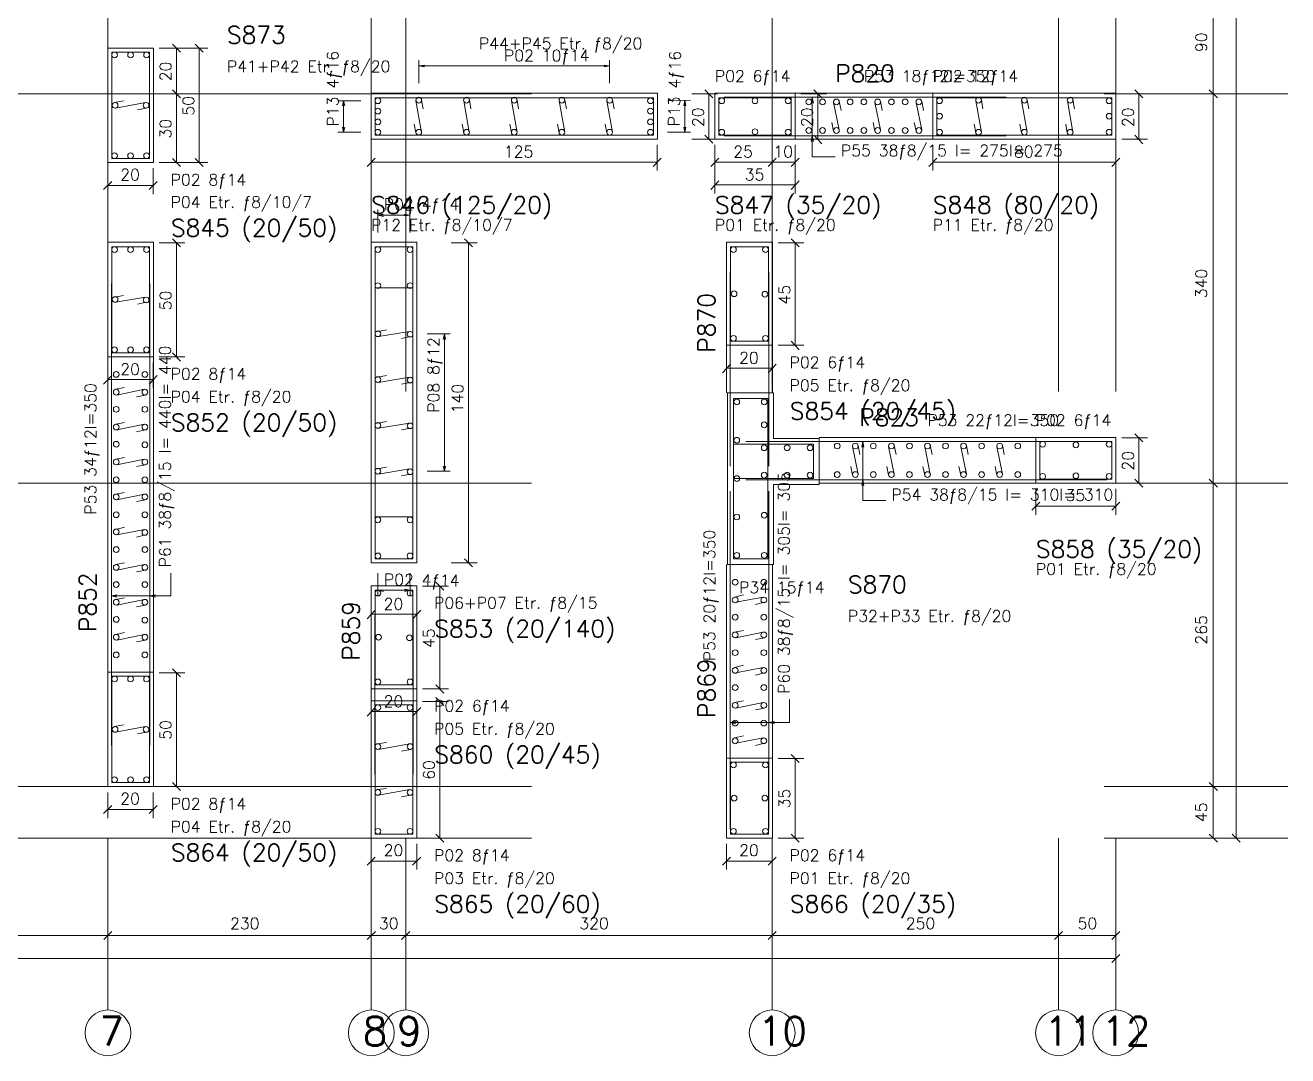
# Model space of a CAD drawing. Header units: inches. Extents: x -0.73 to 0.27, y 1.31 to 2.52.
# Drawn here: x -0.4335 to -0.213, y 2.0413 to 2.2213 of the extents above; entities that cross this region are included whole.
import ezdxf

# ---------------------------------------------------------------- set-up
doc = ezdxf.new("R2010")
doc.units = ezdxf.units.IN
doc.header["$MEASUREMENT"] = 0
doc.linetypes.add('CENTER', pattern=[0.0065, 0.002, -0.001, 0.0005, -0.001, 0.002])
for name, color, linetype, lineweight in [('DONATI', 84, 'Continuous', 0), ('OLCU', 1, 'Continuous', 0), ('PENC2', 1, 'Continuous', 0), ('PENC3', 5, 'Continuous', 0), ('PENC4', 84, 'Continuous', 0), ('PEND2', 1, 'CENTER', 0)]:
    doc.layers.add(name, color=color, linetype=linetype, lineweight=lineweight)
doc.styles.add('RomanSTA', font='RomanSTA')

msp = doc.modelspace()

# ---------------------------------------------------------------- linework, layer by layer
at = {"layer": 'DONATI', "linetype": 'Continuous'}
for p, q in [((-0.41841, 2.21661), (-0.41841, 2.19801)), ((-0.41841, 2.21661), (-0.41182, 2.21661)), ((-0.41182, 2.21661), (-0.41182, 2.19801)), ((-0.37241, 2.20861), (-0.37241, 2.20211)), ((-0.37241, 2.20861), (-0.32382, 2.20861)), ((-0.32382, 2.20861), (-0.32382, 2.20211)), ((-0.31237, 2.20861), (-0.31237, 2.20211)), ((-0.31237, 2.20861), (-0.29978, 2.20861)), ((-0.31147, 2.20871), (-0.26223, 2.20871)), ((-0.29978, 2.20861), (-0.29978, 2.20211)), ((-0.27433, 2.20861), (-0.27433, 2.20211)), ((-0.27433, 2.20861), (-0.24374, 2.20861)), ((-0.24374, 2.20861), (-0.24374, 2.20211)), ((-0.37241, 2.20211), (-0.32382, 2.20211)), ((-0.31237, 2.20211), (-0.29978, 2.20211)), ((-0.31147, 2.20201), (-0.26223, 2.20201)), ((-0.27433, 2.20211), (-0.24374, 2.20211)), ((-0.41841, 2.19801), (-0.41182, 2.19801)), ((-0.41841, 2.18261), (-0.41841, 2.16411)), ((-0.41841, 2.18261), (-0.41182, 2.18261)), ((-0.41182, 2.18261), (-0.41182, 2.16411)), ((-0.37241, 2.18261), (-0.37241, 2.12811)), ((-0.37241, 2.18261), (-0.36582, 2.18261)), ((-0.36582, 2.18261), (-0.36582, 2.12811)), ((-0.31033, 2.18261), (-0.31033, 2.16611)), ((-0.31033, 2.18261), (-0.30374, 2.18261)), ((-0.30374, 2.18261), (-0.30374, 2.16611)), ((-0.41847, 2.17621), (-0.41847, 2.09551)), ((-0.41175, 2.17621), (-0.41175, 2.09551)), ((-0.31039, 2.17821), (-0.31039, 2.14431)), ((-0.30367, 2.17821), (-0.30367, 2.14431)), ((-0.37247, 2.17541), (-0.36575, 2.17541)), ((-0.31033, 2.16611), (-0.30374, 2.16611)), ((-0.41841, 2.16411), (-0.41182, 2.16411)), ((-0.30385, 2.15611), (-0.30985, 2.15611)), ((-0.30985, 2.15611), (-0.30985, 2.12811)), ((-0.30385, 2.12811), (-0.30385, 2.15611)), ((-0.29585, 2.14811), (-0.30985, 2.14811)), ((-0.30765, 2.14861), (-0.24463, 2.14861)), ((-0.29585, 2.14211), (-0.29585, 2.14811)), ((-0.25633, 2.14861), (-0.25633, 2.14201)), ((-0.25633, 2.14861), (-0.24374, 2.14861)), ((-0.24374, 2.14861), (-0.24374, 2.14201)), ((-0.30985, 2.14211), (-0.29585, 2.14211)), ((-0.30765, 2.14191), (-0.24463, 2.14191)), ((-0.25633, 2.14201), (-0.24374, 2.14201)), ((-0.31039, 2.13991), (-0.31039, 2.08091)), ((-0.30367, 2.13991), (-0.30367, 2.08091)), ((-0.37247, 2.13541), (-0.36575, 2.13541)), ((-0.37241, 2.12811), (-0.36582, 2.12811)), ((-0.30985, 2.12811), (-0.30385, 2.12811)), ((-0.37241, 2.12261), (-0.37241, 2.10611)), ((-0.37241, 2.12261), (-0.36582, 2.12261)), ((-0.36582, 2.12261), (-0.36582, 2.10611)), ((-0.37247, 2.11821), (-0.37247, 2.09051)), ((-0.36575, 2.11821), (-0.36575, 2.09051)), ((-0.41841, 2.10761), (-0.41841, 2.08901)), ((-0.41841, 2.10761), (-0.41182, 2.10761)), ((-0.41182, 2.10761), (-0.41182, 2.08901)), ((-0.37241, 2.10611), (-0.36582, 2.10611)), ((-0.37241, 2.10261), (-0.37241, 2.08001)), ((-0.37241, 2.10261), (-0.36582, 2.10261)), ((-0.36582, 2.10261), (-0.36582, 2.08001)), ((-0.31033, 2.09261), (-0.31033, 2.08001)), ((-0.31033, 2.09261), (-0.30374, 2.09261)), ((-0.30374, 2.09261), (-0.30374, 2.08001)), ((-0.41841, 2.08901), (-0.41182, 2.08901)), ((-0.37241, 2.08001), (-0.36582, 2.08001)), ((-0.31033, 2.08001), (-0.30374, 2.08001))]:
    msp.add_line(p, q, dxfattribs=at)
at = {"layer": 'DONATI'}
for centre in [(-0.41791, 2.21611), (-0.41511, 2.21611), (-0.41232, 2.21611), (-0.41781, 2.20731), (-0.41241, 2.20731), (-0.37191, 2.20811), (-0.36478, 2.20821), (-0.35645, 2.20821), (-0.34811, 2.20821), (-0.33978, 2.20821), (-0.33145, 2.20821), (-0.32432, 2.20811), (-0.31187, 2.20811), (-0.30607, 2.20811), (-0.30028, 2.20811), (-0.29667, 2.20791), (-0.29426, 2.20791), (-0.29186, 2.20791), (-0.28946, 2.20791), (-0.28705, 2.20791), (-0.28465, 2.20791), (-0.28224, 2.20791), (-0.27984, 2.20791), (-0.27744, 2.20791), (-0.27383, 2.20811), (-0.26703, 2.20821), (-0.25903, 2.20821), (-0.25103, 2.20821), (-0.24424, 2.20811), (-0.37191, 2.20631), (-0.37191, 2.20441), (-0.32432, 2.20631), (-0.32432, 2.20441), (-0.27383, 2.20541), (-0.24424, 2.20541), (-0.37191, 2.20261), (-0.36478, 2.20261), (-0.35645, 2.20261), (-0.34811, 2.20261), (-0.33978, 2.20261), (-0.33145, 2.20261), (-0.32432, 2.20261), (-0.31187, 2.20261), (-0.30607, 2.20271), (-0.30028, 2.20261), (-0.29667, 2.20291), (-0.29427, 2.20291), (-0.29186, 2.20291), (-0.28946, 2.20291), (-0.28705, 2.20291), (-0.28465, 2.20291), (-0.28225, 2.20291), (-0.27984, 2.20291), (-0.27744, 2.20291), (-0.27383, 2.20261), (-0.26703, 2.20261), (-0.25903, 2.20261), (-0.25103, 2.20261), (-0.24424, 2.20261), (-0.41791, 2.19851), (-0.41511, 2.19851), (-0.41232, 2.19851), (-0.41791, 2.18211), (-0.41511, 2.18211), (-0.41232, 2.18211), (-0.37191, 2.18211), (-0.36632, 2.18211), (-0.30983, 2.18211), (-0.30424, 2.18211), (-0.37191, 2.17581), (-0.36631, 2.17581), (-0.41781, 2.17341), (-0.30973, 2.17441), (-0.30433, 2.17431), (-0.41241, 2.17331), (-0.37191, 2.16741), (-0.36631, 2.16731), (-0.41791, 2.16461), (-0.41511, 2.16461), (-0.41232, 2.16461), (-0.30983, 2.16661), (-0.30424, 2.16661), (-0.41761, 2.16031), (-0.41261, 2.16031), (-0.37191, 2.15941), (-0.36631, 2.15931), (-0.41761, 2.15721), (-0.41261, 2.15721), (-0.41761, 2.15421), (-0.41261, 2.15421), (-0.30925, 2.15551), (-0.30445, 2.15551), (-0.37191, 2.15141), (-0.36631, 2.15131), (-0.30445, 2.15151), (-0.41761, 2.15111), (-0.41261, 2.15111), (-0.41761, 2.14811), (-0.41261, 2.14801), (-0.30925, 2.14881), (-0.30445, 2.14751), (-0.30045, 2.14751), (-0.29645, 2.14751), (-0.2917, 2.14781), (-0.28855, 2.14781), (-0.2854, 2.14781), (-0.28225, 2.14781), (-0.27909, 2.14781), (-0.27594, 2.14781), (-0.27279, 2.14781), (-0.26964, 2.14781), (-0.26649, 2.14781), (-0.26334, 2.14781), (-0.26018, 2.14781), (-0.25583, 2.14811), (-0.25003, 2.14801), (-0.24424, 2.14811), (-0.41761, 2.14501), (-0.41261, 2.14501), (-0.37191, 2.14341), (-0.36631, 2.14331), (-0.30445, 2.14271), (-0.30045, 2.14271), (-0.29645, 2.14271), (-0.2917, 2.14281), (-0.28855, 2.14281), (-0.2854, 2.14281), (-0.28225, 2.14281), (-0.2791, 2.14281), (-0.27594, 2.14281), (-0.27279, 2.14281), (-0.26964, 2.14281), (-0.26649, 2.14281), (-0.26334, 2.14281), (-0.26019, 2.14281), (-0.25583, 2.14251), (-0.25003, 2.14261), (-0.24424, 2.14251), (-0.41761, 2.14191), (-0.41261, 2.14191), (-0.30925, 2.14211), (-0.41761, 2.13891), (-0.41261, 2.13891), (-0.41761, 2.13581), (-0.41261, 2.13581), (-0.37192, 2.13491), (-0.36632, 2.13491), (-0.30925, 2.13541), (-0.30445, 2.13571), (-0.41761, 2.13281), (-0.41261, 2.13271), (-0.41761, 2.12971), (-0.41261, 2.12971), (-0.37191, 2.12861), (-0.36632, 2.12861), (-0.30925, 2.12871), (-0.30445, 2.12871), (-0.41761, 2.12661), (-0.41261, 2.12661), (-0.41761, 2.12361), (-0.41261, 2.12361), (-0.30953, 2.12401), (-0.30453, 2.12401), (-0.41761, 2.12051), (-0.41261, 2.12051), (-0.37191, 2.12211), (-0.36632, 2.12211), (-0.30953, 2.12091), (-0.30453, 2.12091), (-0.41761, 2.11751), (-0.41261, 2.11741), (-0.30953, 2.11791), (-0.30453, 2.11791), (-0.41761, 2.11441), (-0.41261, 2.11441), (-0.37181, 2.11441), (-0.36641, 2.11431), (-0.30953, 2.11481), (-0.30453, 2.11481), (-0.30953, 2.11171), (-0.30453, 2.11171), (-0.41761, 2.11131), (-0.41261, 2.11131), (-0.30953, 2.10861), (-0.30453, 2.10861), (-0.41791, 2.10711), (-0.41511, 2.10711), (-0.41232, 2.10711), (-0.37191, 2.10661), (-0.36632, 2.10661), (-0.30953, 2.10561), (-0.30453, 2.10561), (-0.37191, 2.10211), (-0.36632, 2.10211), (-0.30953, 2.10251), (-0.30453, 2.10251), (-0.30953, 2.09941), (-0.30453, 2.09941), (-0.41781, 2.09831), (-0.41241, 2.09831), (-0.30953, 2.09631), (-0.30453, 2.09631), (-0.37191, 2.09531), (-0.36631, 2.09531), (-0.30983, 2.09211), (-0.30424, 2.09211), (-0.41791, 2.08951), (-0.41511, 2.08951), (-0.41232, 2.08951), (-0.37191, 2.08731), (-0.36631, 2.08731), (-0.30973, 2.08631), (-0.30433, 2.08631), (-0.37191, 2.08051), (-0.36632, 2.08051), (-0.30983, 2.08051), (-0.30424, 2.08051)]:
    msp.add_circle(centre, 0.0005, dxfattribs=at)
at = {"layer": 'OLCU', "linetype": 'Continuous'}
for p, q in [((-0.22203, 2.45731), (-0.22203, 2.07931)), ((-0.22603, 2.22731), (-0.22603, 2.20931)), ((-0.40641, 2.21661), (-0.40782, 2.21801)), ((-0.40241, 2.21661), (-0.40382, 2.21801)), ((-0.40561, 2.21731), (-0.41011, 2.21731)), ((-0.40711, 2.20931), (-0.40711, 2.21731)), ((-0.40161, 2.21731), (-0.40611, 2.21731)), ((-0.40311, 2.19731), (-0.40311, 2.21731)), ((-0.36478, 2.21121), (-0.36478, 2.21521)), ((-0.36478, 2.21421), (-0.3638, 2.21431)), ((-0.36478, 2.21421), (-0.33145, 2.21421)), ((-0.36478, 2.21421), (-0.3638, 2.21401)), ((-0.33145, 2.21421), (-0.33243, 2.21431)), ((-0.33145, 2.21421), (-0.33243, 2.21401)), ((-0.33145, 2.21121), (-0.33145, 2.21521)), ((-0.40561, 2.20931), (-0.41011, 2.20931)), ((-0.40641, 2.20861), (-0.40782, 2.21001)), ((-0.40711, 2.19731), (-0.40711, 2.20931)), ((-0.31261, 2.20931), (-0.31711, 2.20931)), ((-0.31341, 2.20861), (-0.31482, 2.21001)), ((-0.31411, 2.20141), (-0.31411, 2.20931)), ((-0.29357, 2.20931), (-0.29807, 2.20931)), ((-0.29437, 2.20861), (-0.29578, 2.21001)), ((-0.29507, 2.20141), (-0.29507, 2.20931)), ((-0.23753, 2.20931), (-0.24203, 2.20931)), ((-0.23833, 2.20861), (-0.23974, 2.21001)), ((-0.23903, 2.20141), (-0.23903, 2.20931)), ((-0.22453, 2.20931), (-0.22903, 2.20931)), ((-0.22533, 2.20861), (-0.22674, 2.21001)), ((-0.22603, 2.20931), (-0.22603, 2.14131)), ((-0.37491, 2.20811), (-0.37891, 2.20811)), ((-0.37791, 2.20811), (-0.37811, 2.20721)), ((-0.37791, 2.20261), (-0.37791, 2.20811)), ((-0.37791, 2.20811), (-0.37772, 2.20721)), ((-0.32132, 2.20811), (-0.31732, 2.20821)), ((-0.31832, 2.20821), (-0.31851, 2.20721)), ((-0.31832, 2.20821), (-0.31832, 2.20261)), ((-0.31832, 2.20821), (-0.31812, 2.20721)), ((-0.29606, 2.20871), (-0.29626, 2.20771)), ((-0.29606, 2.20871), (-0.29587, 2.20771)), ((-0.37491, 2.20261), (-0.37891, 2.20261)), ((-0.37791, 2.20261), (-0.3781, 2.20351)), ((-0.37791, 2.20261), (-0.37771, 2.20351)), ((-0.32132, 2.20261), (-0.31732, 2.20261)), ((-0.31832, 2.20261), (-0.31851, 2.20351)), ((-0.31832, 2.20261), (-0.31812, 2.20351)), ((-0.37311, 2.19591), (-0.37311, 2.20041)), ((-0.32315, 2.19591), (-0.32315, 2.20041)), ((-0.31261, 2.20141), (-0.31711, 2.20141)), ((-0.31341, 2.20071), (-0.31482, 2.20211)), ((-0.31307, 2.19591), (-0.31307, 2.20041)), ((-0.30307, 2.19591), (-0.30307, 2.20041)), ((-0.29907, 2.19591), (-0.29907, 2.20041)), ((-0.29357, 2.20141), (-0.29807, 2.20141)), ((-0.29606, 2.20201), (-0.29625, 2.20101)), ((-0.29606, 2.20201), (-0.29586, 2.20101)), ((-0.29437, 2.20061), (-0.29578, 2.20211)), ((-0.27503, 2.19591), (-0.27503, 2.20041)), ((-0.24307, 2.19591), (-0.24307, 2.20041)), ((-0.23753, 2.20141), (-0.24203, 2.20141)), ((-0.23833, 2.20061), (-0.23974, 2.20211)), ((-0.37382, 2.19661), (-0.3724, 2.19811)), ((-0.32386, 2.19661), (-0.32244, 2.19811)), ((-0.31378, 2.19661), (-0.31236, 2.19811)), ((-0.30378, 2.19661), (-0.30236, 2.19811)), ((-0.29978, 2.19661), (-0.29836, 2.19811)), ((-0.27574, 2.19661), (-0.27432, 2.19811)), ((-0.24378, 2.19661), (-0.24236, 2.19811)), ((-0.41911, 2.19181), (-0.41911, 2.19631)), ((-0.41115, 2.19181), (-0.41115, 2.19631)), ((-0.40561, 2.19731), (-0.41011, 2.19731)), ((-0.40641, 2.19661), (-0.40782, 2.19801)), ((-0.40161, 2.19731), (-0.40611, 2.19731)), ((-0.40241, 2.19661), (-0.40382, 2.19801)), ((-0.37311, 2.19741), (-0.32315, 2.19741)), ((-0.31307, 2.19741), (-0.30307, 2.19741)), ((-0.31307, 2.19191), (-0.31307, 2.19641)), ((-0.30307, 2.19741), (-0.29907, 2.19741)), ((-0.29907, 2.19191), (-0.29907, 2.19641)), ((-0.27503, 2.19741), (-0.24307, 2.19741)), ((-0.41982, 2.19261), (-0.4184, 2.19401)), ((-0.41186, 2.19261), (-0.41044, 2.19401)), ((-0.31377, 2.19261), (-0.31236, 2.19411)), ((-0.29977, 2.19261), (-0.29836, 2.19411)), ((-0.41911, 2.19331), (-0.41115, 2.19331)), ((-0.31307, 2.19341), (-0.29907, 2.19341)), ((-0.37191, 2.18511), (-0.37191, 2.18911)), ((-0.37191, 2.18811), (-0.37093, 2.18831)), ((-0.37191, 2.18811), (-0.36632, 2.18811)), ((-0.37191, 2.18811), (-0.37093, 2.18791)), ((-0.36632, 2.18811), (-0.3673, 2.18831)), ((-0.36632, 2.18811), (-0.3673, 2.18801)), ((-0.36632, 2.18511), (-0.36632, 2.18911)), ((-0.40561, 2.18331), (-0.41011, 2.18331)), ((-0.40641, 2.18261), (-0.40782, 2.18401)), ((-0.40711, 2.16341), (-0.40711, 2.18331)), ((-0.35461, 2.18331), (-0.35911, 2.18331)), ((-0.35541, 2.18261), (-0.35682, 2.18401)), ((-0.35611, 2.12741), (-0.35611, 2.18331)), ((-0.29753, 2.18331), (-0.30203, 2.18331)), ((-0.29833, 2.18261), (-0.29974, 2.18401)), ((-0.29903, 2.16541), (-0.29903, 2.18331)), ((-0.36331, 2.16741), (-0.35931, 2.16741)), ((-0.36031, 2.16741), (-0.36051, 2.16641)), ((-0.36031, 2.16741), (-0.36031, 2.14341)), ((-0.36031, 2.16741), (-0.36012, 2.16641)), ((-0.29753, 2.16541), (-0.30203, 2.16541)), ((-0.29833, 2.16461), (-0.29974, 2.16611)), ((-0.40561, 2.16341), (-0.41011, 2.16341)), ((-0.40641, 2.16261), (-0.40782, 2.16411)), ((-0.31103, 2.15991), (-0.31103, 2.16441)), ((-0.30307, 2.15991), (-0.30307, 2.16441)), ((-0.41911, 2.15791), (-0.41911, 2.16241)), ((-0.41115, 2.15791), (-0.41115, 2.16241)), ((-0.31174, 2.16061), (-0.31032, 2.16211)), ((-0.31103, 2.16141), (-0.30307, 2.16141)), ((-0.30378, 2.16061), (-0.30236, 2.16211)), ((-0.41982, 2.15861), (-0.4184, 2.16011)), ((-0.41911, 2.15941), (-0.41115, 2.15941)), ((-0.41186, 2.15861), (-0.41044, 2.16011)), ((-0.23833, 2.14851), (-0.23974, 2.14991)), ((-0.28725, 2.14861), (-0.28744, 2.14761)), ((-0.28725, 2.14861), (-0.28705, 2.14761)), ((-0.23753, 2.14921), (-0.24203, 2.14921)), ((-0.23903, 2.14131), (-0.23903, 2.14921)), ((-0.36331, 2.14341), (-0.35931, 2.14341)), ((-0.36031, 2.14341), (-0.36051, 2.14431)), ((-0.36031, 2.14341), (-0.36012, 2.14431)), ((-0.28725, 2.14191), (-0.28744, 2.14091)), ((-0.28725, 2.14191), (-0.28705, 2.14091)), ((-0.23753, 2.14131), (-0.24203, 2.14131)), ((-0.23833, 2.14061), (-0.23974, 2.14201)), ((-0.22453, 2.14131), (-0.22903, 2.14131)), ((-0.22533, 2.14061), (-0.22674, 2.14201)), ((-0.22603, 2.14131), (-0.22603, 2.08831)), ((-0.25703, 2.13581), (-0.25703, 2.14031)), ((-0.24307, 2.13581), (-0.24307, 2.14031)), ((-0.25774, 2.13661), (-0.25632, 2.13801)), ((-0.25703, 2.13731), (-0.24307, 2.13731)), ((-0.24378, 2.13661), (-0.24236, 2.13801)), ((-0.35541, 2.12671), (-0.35682, 2.12811)), ((-0.37191, 2.12561), (-0.37191, 2.12161)), ((-0.36632, 2.12561), (-0.36631, 2.12161)), ((-0.35461, 2.12741), (-0.35911, 2.12741)), ((-0.35961, 2.12331), (-0.36411, 2.12331)), ((-0.36041, 2.12261), (-0.36182, 2.12401)), ((-0.36111, 2.10541), (-0.36111, 2.12331)), ((-0.41847, 2.12161), (-0.41749, 2.12181)), ((-0.41847, 2.12161), (-0.41749, 2.12141)), ((-0.41175, 2.12161), (-0.41077, 2.12181)), ((-0.41175, 2.12161), (-0.41077, 2.12141)), ((-0.37311, 2.11691), (-0.37311, 2.12141)), ((-0.37191, 2.12261), (-0.37093, 2.12271)), ((-0.36631, 2.12261), (-0.37191, 2.12261)), ((-0.37191, 2.12261), (-0.37093, 2.12241)), ((-0.36631, 2.12261), (-0.3673, 2.12241)), ((-0.36631, 2.12261), (-0.36729, 2.12281)), ((-0.36515, 2.11691), (-0.36515, 2.12141)), ((-0.37381, 2.11761), (-0.3724, 2.11911)), ((-0.36585, 2.11761), (-0.36444, 2.11911)), ((-0.37311, 2.11841), (-0.36515, 2.11841)), ((-0.40561, 2.10821), (-0.41011, 2.10821)), ((-0.40641, 2.10751), (-0.40782, 2.10891)), ((-0.40711, 2.08831), (-0.40711, 2.10821)), ((-0.36041, 2.10461), (-0.36182, 2.10611)), ((-0.37311, 2.09991), (-0.37311, 2.10441)), ((-0.36515, 2.09991), (-0.36515, 2.10441)), ((-0.35961, 2.10541), (-0.36411, 2.10541)), ((-0.36041, 2.10251), (-0.36182, 2.10391)), ((-0.37382, 2.10061), (-0.3724, 2.10211)), ((-0.37311, 2.10141), (-0.36515, 2.10141)), ((-0.36586, 2.10061), (-0.36444, 2.10211)), ((-0.35961, 2.10321), (-0.36411, 2.10321)), ((-0.36111, 2.07931), (-0.36111, 2.10321)), ((-0.31039, 2.09951), (-0.30941, 2.09971)), ((-0.31039, 2.09951), (-0.30941, 2.09931)), ((-0.30367, 2.09951), (-0.30269, 2.09971)), ((-0.30367, 2.09951), (-0.30269, 2.09931)), ((-0.29753, 2.09321), (-0.30203, 2.09321)), ((-0.29833, 2.09251), (-0.29974, 2.09391)), ((-0.29903, 2.07931), (-0.29903, 2.09321)), ((-0.40561, 2.08831), (-0.41011, 2.08831)), ((-0.40641, 2.08761), (-0.40782, 2.08901)), ((-0.22453, 2.08831), (-0.22903, 2.08831)), ((-0.22533, 2.08761), (-0.22674, 2.08901)), ((-0.22603, 2.08831), (-0.22603, 2.07931)), ((-0.41911, 2.08281), (-0.41911, 2.08731)), ((-0.41115, 2.08281), (-0.41115, 2.08731)), ((-0.41982, 2.08361), (-0.4184, 2.08501)), ((-0.41911, 2.08431), (-0.41115, 2.08431)), ((-0.41186, 2.08361), (-0.41044, 2.08501)), ((-0.35961, 2.07931), (-0.36411, 2.07931)), ((-0.36041, 2.07861), (-0.36182, 2.08001)), ((-0.29753, 2.07931), (-0.30203, 2.07931)), ((-0.29833, 2.07861), (-0.29974, 2.08001)), ((-0.22453, 2.07931), (-0.22903, 2.07931)), ((-0.22533, 2.07861), (-0.22674, 2.08001)), ((-0.22053, 2.07931), (-0.22503, 2.07931)), ((-0.22133, 2.07861), (-0.22274, 2.08001)), ((-0.37311, 2.07381), (-0.37311, 2.07831)), ((-0.36515, 2.07381), (-0.36515, 2.07831)), ((-0.31103, 2.07381), (-0.31103, 2.07831)), ((-0.30307, 2.07381), (-0.30307, 2.07831)), ((-0.37382, 2.07461), (-0.3724, 2.07601)), ((-0.37311, 2.07531), (-0.36515, 2.07531)), ((-0.36586, 2.07461), (-0.36444, 2.07601)), ((-0.31174, 2.07461), (-0.31032, 2.07601)), ((-0.31103, 2.07531), (-0.30307, 2.07531)), ((-0.30378, 2.07461), (-0.30236, 2.07601)), ((-0.41907, 2.06081), (-0.41907, 2.06531)), ((-0.37307, 2.06081), (-0.37307, 2.06531)), ((-0.36707, 2.06081), (-0.36707, 2.06531)), ((-0.30307, 2.06081), (-0.30307, 2.06531)), ((-0.25307, 2.06081), (-0.25307, 2.06531)), ((-0.24307, 2.06081), (-0.24307, 2.06531)), ((-0.47107, 2.06231), (-0.41907, 2.06231)), ((-0.41978, 2.06161), (-0.41837, 2.06301)), ((-0.41907, 2.06231), (-0.37307, 2.06231)), ((-0.37378, 2.06161), (-0.37237, 2.06301)), ((-0.37307, 2.06231), (-0.36707, 2.06231)), ((-0.36778, 2.06161), (-0.36637, 2.06301)), ((-0.36707, 2.06231), (-0.30307, 2.06231)), ((-0.30378, 2.06161), (-0.30237, 2.06301)), ((-0.30307, 2.06231), (-0.25307, 2.06231)), ((-0.25378, 2.06161), (-0.25237, 2.06301)), ((-0.25307, 2.06231), (-0.24307, 2.06231)), ((-0.24378, 2.06161), (-0.24237, 2.06301)), ((-0.24307, 2.05681), (-0.24307, 2.06131)), ((-0.63707, 2.05831), (-0.24307, 2.05831)), ((-0.24378, 2.05761), (-0.24237, 2.05901))]:
    msp.add_line(p, q, dxfattribs=at)
at = {"layer": 'PENC2', "linetype": 'Continuous'}
for p, q in [((-0.29606, 2.19831), (-0.29606, 2.20871)), ((-0.29606, 2.19831), (-0.29206, 2.19831)), ((-0.28724, 2.13831), (-0.28725, 2.14861)), ((-0.28724, 2.13831), (-0.28324, 2.13831)), ((-0.40811, 2.12161), (-0.40811, 2.12561)), ((-0.40811, 2.12161), (-0.41847, 2.12161)), ((-0.30003, 2.09951), (-0.30003, 2.10351)), ((-0.30003, 2.09951), (-0.31039, 2.09951))]:
    msp.add_line(p, q, dxfattribs=at)
at = {"layer": 'PENC3', "linetype": 'Continuous'}
for p, q in [((-0.41911, 2.21731), (-0.41911, 2.19731)), ((-0.41911, 2.21731), (-0.41111, 2.21731)), ((-0.41111, 2.21731), (-0.41111, 2.19731)), ((-0.37311, 2.20941), (-0.37311, 2.20141)), ((-0.37311, 2.20941), (-0.32311, 2.20941)), ((-0.32311, 2.20941), (-0.32311, 2.20141)), ((-0.31307, 2.20941), (-0.31307, 2.20141)), ((-0.31307, 2.20941), (-0.29907, 2.20941)), ((-0.29907, 2.20941), (-0.29907, 2.20141)), ((-0.29907, 2.20941), (-0.27503, 2.20941)), ((-0.27503, 2.20941), (-0.27503, 2.20141)), ((-0.27503, 2.20941), (-0.24303, 2.20941)), ((-0.24303, 2.20941), (-0.24303, 2.20141)), ((-0.41791, 2.20781), (-0.41633, 2.20811)), ((-0.41772, 2.20681), (-0.41251, 2.20781)), ((-0.36527, 2.20811), (-0.36429, 2.20261)), ((-0.36429, 2.20821), (-0.364, 2.20671)), ((-0.35694, 2.20811), (-0.35596, 2.20261)), ((-0.35595, 2.20821), (-0.35567, 2.20671)), ((-0.3486, 2.20811), (-0.34762, 2.20261)), ((-0.34762, 2.20821), (-0.34734, 2.20671)), ((-0.34027, 2.20811), (-0.33929, 2.20261)), ((-0.33929, 2.20821), (-0.339, 2.20671)), ((-0.33194, 2.20811), (-0.33096, 2.20261)), ((-0.33095, 2.20821), (-0.33067, 2.20671)), ((-0.29235, 2.20781), (-0.29137, 2.20301)), ((-0.29137, 2.20801), (-0.29105, 2.20641)), ((-0.28514, 2.20781), (-0.28416, 2.20301)), ((-0.28416, 2.20801), (-0.28384, 2.20641)), ((-0.27793, 2.20781), (-0.27695, 2.20301)), ((-0.27695, 2.20801), (-0.27663, 2.20641)), ((-0.26752, 2.20811), (-0.26654, 2.20261)), ((-0.26654, 2.20821), (-0.26626, 2.20671)), ((-0.25952, 2.20811), (-0.25854, 2.20261)), ((-0.25854, 2.20821), (-0.25826, 2.20671)), ((-0.25152, 2.20811), (-0.25054, 2.20261)), ((-0.25054, 2.20821), (-0.25026, 2.20671)), ((-0.41232, 2.20681), (-0.41389, 2.20651)), ((-0.36527, 2.20251), (-0.36556, 2.20401)), ((-0.35694, 2.20251), (-0.35723, 2.20401)), ((-0.34861, 2.20251), (-0.34889, 2.20401)), ((-0.34027, 2.20251), (-0.34056, 2.20401)), ((-0.33194, 2.20251), (-0.33223, 2.20401)), ((-0.29235, 2.20281), (-0.29267, 2.20431)), ((-0.28514, 2.20281), (-0.28546, 2.20431)), ((-0.27793, 2.20281), (-0.27825, 2.20431)), ((-0.26753, 2.20251), (-0.26781, 2.20401)), ((-0.25953, 2.20251), (-0.25981, 2.20401)), ((-0.25153, 2.20251), (-0.25181, 2.20401)), ((-0.37311, 2.20141), (-0.32311, 2.20141)), ((-0.31307, 2.20141), (-0.29907, 2.20141)), ((-0.29907, 2.20141), (-0.27503, 2.20141)), ((-0.27503, 2.20141), (-0.24303, 2.20141)), ((-0.41911, 2.19731), (-0.41111, 2.19731)), ((-0.41911, 2.18341), (-0.41911, 2.16341)), ((-0.41911, 2.18341), (-0.41111, 2.18341)), ((-0.41111, 2.18341), (-0.41111, 2.16341)), ((-0.37311, 2.18341), (-0.37311, 2.12741)), ((-0.37311, 2.18341), (-0.36511, 2.18341)), ((-0.36511, 2.18341), (-0.36511, 2.12741)), ((-0.31103, 2.18341), (-0.31103, 2.16541)), ((-0.31103, 2.18341), (-0.30303, 2.18341)), ((-0.30303, 2.18341), (-0.30303, 2.16541)), ((-0.41791, 2.17381), (-0.41633, 2.17411)), ((-0.41772, 2.17291), (-0.41251, 2.17381)), ((-0.41232, 2.17291), (-0.41389, 2.17261)), ((-0.372, 2.16781), (-0.37043, 2.16811)), ((-0.3664, 2.16781), (-0.37182, 2.16691)), ((-0.36622, 2.16691), (-0.3678, 2.16661)), ((-0.31103, 2.16541), (-0.30303, 2.16541)), ((-0.31103, 2.16541), (-0.31103, 2.15711)), ((-0.30303, 2.16541), (-0.30303, 2.15711)), ((-0.41911, 2.16341), (-0.41111, 2.16341)), ((-0.41911, 2.16341), (-0.41911, 2.10831)), ((-0.41111, 2.16341), (-0.41111, 2.10831)), ((-0.372, 2.15981), (-0.37043, 2.16011)), ((-0.3664, 2.15981), (-0.37182, 2.15891)), ((-0.36622, 2.15891), (-0.3678, 2.15861)), ((-0.41771, 2.15771), (-0.41615, 2.15801)), ((-0.41751, 2.15671), (-0.41271, 2.15771)), ((-0.41251, 2.15671), (-0.41408, 2.15641)), ((-0.31085, 2.15711), (-0.31085, 2.12711)), ((-0.30285, 2.15711), (-0.31085, 2.15711)), ((-0.30285, 2.14911), (-0.30285, 2.15711)), ((-0.41771, 2.15161), (-0.41615, 2.15191)), ((-0.372, 2.15181), (-0.37043, 2.15211)), ((-0.3664, 2.15181), (-0.37182, 2.15091)), ((-0.41751, 2.15061), (-0.41271, 2.15161)), ((-0.41251, 2.15061), (-0.41408, 2.15031)), ((-0.36622, 2.15091), (-0.3678, 2.15061)), ((-0.29485, 2.14911), (-0.30285, 2.14911)), ((-0.29485, 2.14931), (-0.25703, 2.14931)), ((-0.29485, 2.14111), (-0.29485, 2.14911)), ((-0.28904, 2.14771), (-0.28806, 2.14291)), ((-0.28806, 2.14791), (-0.28774, 2.14631)), ((-0.28274, 2.14771), (-0.28176, 2.14291)), ((-0.28176, 2.14791), (-0.28144, 2.14631)), ((-0.27643, 2.14771), (-0.27545, 2.14291)), ((-0.27545, 2.14791), (-0.27513, 2.14631)), ((-0.27013, 2.14771), (-0.26915, 2.14291)), ((-0.26915, 2.14791), (-0.26883, 2.14631)), ((-0.26383, 2.14771), (-0.26285, 2.14291)), ((-0.26285, 2.14791), (-0.26253, 2.14631)), ((-0.25703, 2.14931), (-0.25703, 2.14131)), ((-0.25703, 2.14931), (-0.24303, 2.14931)), ((-0.24303, 2.14931), (-0.24303, 2.14131)), ((-0.41771, 2.14551), (-0.41615, 2.14581)), ((-0.41751, 2.14451), (-0.41271, 2.14551)), ((-0.41251, 2.14451), (-0.41408, 2.14421)), ((-0.372, 2.14381), (-0.37043, 2.14411)), ((-0.3664, 2.14381), (-0.37182, 2.14291)), ((-0.28904, 2.14271), (-0.28936, 2.14421)), ((-0.28274, 2.14271), (-0.28306, 2.14421)), ((-0.27643, 2.14271), (-0.27675, 2.14421)), ((-0.27013, 2.14271), (-0.27045, 2.14421)), ((-0.26383, 2.14271), (-0.26415, 2.14421)), ((-0.36622, 2.14291), (-0.3678, 2.14261)), ((-0.30285, 2.12711), (-0.30285, 2.14111)), ((-0.30285, 2.14111), (-0.29485, 2.14111)), ((-0.29485, 2.14131), (-0.25703, 2.14131)), ((-0.25703, 2.14131), (-0.24303, 2.14131)), ((-0.41771, 2.13941), (-0.41615, 2.13971)), ((-0.41751, 2.13841), (-0.41271, 2.13941)), ((-0.41251, 2.13841), (-0.41408, 2.13811)), ((-0.41771, 2.13321), (-0.41615, 2.13361)), ((-0.41751, 2.13231), (-0.41271, 2.13321)), ((-0.41251, 2.13231), (-0.41408, 2.13191)), ((-0.41771, 2.12711), (-0.41615, 2.12741)), ((-0.41751, 2.12611), (-0.41271, 2.12711)), ((-0.41251, 2.12611), (-0.41408, 2.12581)), ((-0.37311, 2.12741), (-0.36511, 2.12741)), ((-0.31103, 2.12711), (-0.31103, 2.09331)), ((-0.31085, 2.12711), (-0.30285, 2.12711)), ((-0.30303, 2.12711), (-0.30303, 2.09331)), ((-0.37311, 2.12341), (-0.37311, 2.10541)), ((-0.37311, 2.12341), (-0.36511, 2.12341)), ((-0.36511, 2.12341), (-0.36511, 2.10541)), ((-0.41771, 2.12101), (-0.41615, 2.12131)), ((-0.41751, 2.12001), (-0.41271, 2.12101)), ((-0.30963, 2.12141), (-0.30807, 2.12181)), ((-0.30943, 2.12051), (-0.30463, 2.12141)), ((-0.41251, 2.12001), (-0.41408, 2.11971)), ((-0.30443, 2.12051), (-0.306, 2.12011)), ((-0.41771, 2.11491), (-0.41615, 2.11521)), ((-0.41751, 2.11391), (-0.41271, 2.11491)), ((-0.30963, 2.11531), (-0.30807, 2.11561)), ((-0.30943, 2.11431), (-0.30463, 2.11531)), ((-0.41251, 2.11391), (-0.41408, 2.11361)), ((-0.30443, 2.11431), (-0.306, 2.11401)), ((-0.41911, 2.10831), (-0.41911, 2.08831)), ((-0.41911, 2.10831), (-0.41111, 2.10831)), ((-0.41111, 2.10831), (-0.41111, 2.08831)), ((-0.30963, 2.10911), (-0.30807, 2.10951)), ((-0.30943, 2.10821), (-0.30463, 2.10911)), ((-0.30443, 2.10821), (-0.306, 2.10781)), ((-0.37311, 2.10541), (-0.36511, 2.10541)), ((-0.37311, 2.10541), (-0.37311, 2.10331)), ((-0.37311, 2.10331), (-0.37311, 2.07931)), ((-0.37311, 2.10331), (-0.36511, 2.10331)), ((-0.36511, 2.10541), (-0.36511, 2.10331)), ((-0.36511, 2.10331), (-0.36511, 2.07931)), ((-0.30963, 2.10301), (-0.30807, 2.10331)), ((-0.30943, 2.10201), (-0.30463, 2.10301)), ((-0.30443, 2.10201), (-0.306, 2.10171)), ((-0.41791, 2.09881), (-0.41633, 2.09911)), ((-0.41772, 2.09781), (-0.41251, 2.09881)), ((-0.41232, 2.09781), (-0.41389, 2.09751)), ((-0.30963, 2.09681), (-0.30807, 2.09721)), ((-0.30943, 2.09591), (-0.30463, 2.09681)), ((-0.372, 2.09581), (-0.37043, 2.09601)), ((-0.37182, 2.09481), (-0.3664, 2.09581)), ((-0.36622, 2.09481), (-0.3678, 2.09451)), ((-0.30443, 2.09591), (-0.306, 2.09551)), ((-0.31103, 2.09331), (-0.31103, 2.07931)), ((-0.31103, 2.09331), (-0.30303, 2.09331)), ((-0.30303, 2.09331), (-0.30303, 2.07931)), ((-0.41911, 2.08831), (-0.41111, 2.08831)), ((-0.372, 2.08781), (-0.37043, 2.08801)), ((-0.37182, 2.08681), (-0.3664, 2.08781)), ((-0.36622, 2.08681), (-0.3678, 2.08651)), ((-0.37311, 2.07931), (-0.36511, 2.07931)), ((-0.31103, 2.07931), (-0.30303, 2.07931))]:
    msp.add_line(p, q, dxfattribs=at)
at = {"layer": 'PENC3'}
for centre in [(-0.41907, 2.04531), (-0.37307, 2.04531), (-0.36707, 2.04531), (-0.30307, 2.04531), (-0.25307, 2.04531), (-0.24307, 2.04531)]:
    msp.add_circle(centre, 0.004, dxfattribs=at)
at = {"layer": 'PEND2', "linetype": 'CENTER'}
for p, q in [((-0.41907, 2.45731), (-0.41907, 2.07931)), ((-0.37307, 2.45731), (-0.37307, 2.07931)), ((-0.36707, 2.45731), (-0.36707, 2.07931)), ((-0.30307, 2.45731), (-0.30307, 2.07931)), ((-0.25307, 2.45731), (-0.25307, 2.07931)), ((-0.24307, 2.45731), (-0.24307, 2.07931)), ((-0.64507, 2.20931), (-0.24307, 2.20931)), ((-0.21303, 2.20931), (-0.24307, 2.20931)), ((-0.64507, 2.14131), (-0.24307, 2.14131)), ((-0.21303, 2.14131), (-0.24307, 2.14131)), ((-0.64507, 2.08831), (-0.24307, 2.08831)), ((-0.21303, 2.08831), (-0.24307, 2.08831)), ((-0.64507, 2.07931), (-0.24307, 2.07931)), ((-0.41907, 2.04931), (-0.41907, 2.07931)), ((-0.37307, 2.04931), (-0.37307, 2.07931)), ((-0.36707, 2.04931), (-0.36707, 2.07931)), ((-0.30307, 2.04931), (-0.30307, 2.07931)), ((-0.25307, 2.04931), (-0.25307, 2.07931)), ((-0.24307, 2.04931), (-0.24307, 2.07931)), ((-0.21303, 2.07931), (-0.24307, 2.07931))]:
    msp.add_line(p, q, dxfattribs=at)

# ---------------------------------------------------------------- texts
at = {"layer": 'OLCU', "style": 'RomanSTA'}
for s, p in [('90', (-0.22714, 2.21661)), ('20', (-0.40801, 2.21151)), ('50', (-0.40401, 2.20551)), ('20', (-0.31501, 2.20351)), ('20', (-0.29597, 2.20351)), ('20', (-0.23993, 2.20351)), ('30', (-0.40801, 2.20151)), ('340', (-0.22714, 2.17361)), ('50', (-0.40801, 2.17151)), ('45', (-0.29993, 2.17251)), ('140', (-0.35701, 2.15351)), ('20', (-0.23993, 2.14351)), ('265', (-0.22714, 2.11311)), ('45', (-0.36201, 2.11251)), ('50', (-0.40801, 2.09651)), ('60', (-0.36201, 2.08951)), ('35', (-0.29993, 2.08451)), ('45', (-0.22714, 2.08211))]:
    msp.add_text(s, height=0.002, rotation=90.0012, dxfattribs=at).set_placement(p)
for s, p in [('125', (-0.34992, 2.19821)), ('25', (-0.30986, 2.19821)), ('10', (-0.30286, 2.19821)), ('80', (-0.26084, 2.19821)), ('20', (-0.41692, 2.19421)), ('35', (-0.30786, 2.19421)), ('20', (-0.30884, 2.16221)), ('20', (-0.41692, 2.16021)), ('35', (-0.25184, 2.13821)), ('20', (-0.37092, 2.11921)), ('20', (-0.37092, 2.10221)), ('20', (-0.41692, 2.08521)), ('20', (-0.37092, 2.07621)), ('20', (-0.30884, 2.07621)), ('230', (-0.39774, 2.06341)), ('30', (-0.37174, 2.06341)), ('320', (-0.33674, 2.06341)), ('250', (-0.27974, 2.06341)), ('50', (-0.24974, 2.06341))]:
    msp.add_text(s, height=0.002, dxfattribs=at).set_placement(p)
at = {"layer": 'PENC2', "style": 'RomanSTA'}
for s, rotation, p in [('P13 4ƒ16', 89.994, (-0.37881, 2.20361)), ('P13 4ƒ16', 89.0012, (-0.31924, 2.20361)), ('P02 4ƒ14', 359.9976, (-0.3709, 2.18901)), ('P08 8ƒ12', 90.0012, (-0.36121, 2.15361)), ('P02 4ƒ14', 359.0049, (-0.37089, 2.12351))]:
    msp.add_text(s, height=0.002, rotation=rotation, dxfattribs=at).set_placement(p)
msp.add_text('P02 10ƒ14', height=0.002, dxfattribs=at).set_placement((-0.3499, 2.21501))
at = {"layer": 'PENC3', "style": 'RomanSTA'}
for s, height, p in [('S873', 0.003, (-0.39829, 2.21811)), ('P44+P45 Etr. ƒ8/20', 0.002, (-0.35429, 2.21711)), ('P41+P42 Etr. ƒ8/20', 0.002, (-0.39829, 2.21311)), ('P820', 0.003, (-0.29207, 2.21141)), ('P02 6ƒ14', 0.002, (-0.31308, 2.21141)), ('P53 18ƒ12l=350', 0.002, (-0.28705, 2.21141)), ('P02 12ƒ14', 0.002, (-0.27504, 2.21141)), ('P55 38ƒ8/15 l= 275l= 275', 0.002, (-0.29106, 2.19841)), ('P02 8ƒ14', 0.002, (-0.40811, 2.19331)), ('P04 Etr. ƒ8/10/7', 0.002, (-0.40811, 2.18941)), ('S846 (125/20)', 0.003, (-0.3731, 2.18841)), ('S847 (35/20)', 0.003, (-0.31306, 2.18841)), ('S848 (80/20)', 0.003, (-0.27502, 2.18841)), ('S845 (20/50)', 0.003, (-0.40807, 2.18441)), ('P12 Etr. ƒ8/10/7', 0.002, (-0.3731, 2.18541)), ('P01 Etr. ƒ8/20', 0.002, (-0.31306, 2.18541)), ('P11 Etr. ƒ8/20', 0.002, (-0.27502, 2.18541)), ('P02 6ƒ14', 0.002, (-0.30003, 2.16141)), ('P02 8ƒ14', 0.002, (-0.40811, 2.15941)), ('P05 Etr. ƒ8/20', 0.002, (-0.30003, 2.15741)), ('P04 Etr. ƒ8/20', 0.002, (-0.40811, 2.15541)), ('S854 (20/45)', 0.003, (-0.29999, 2.15241)), ('P823', 0.003, (-0.28785, 2.15131)), ('S852 (20/50)', 0.003, (-0.40807, 2.15041)), ('P53 22ƒ12l=350', 0.002, (-0.27594, 2.15131)), ('P02 6ƒ14', 0.002, (-0.25704, 2.15131)), ('P54 38ƒ8/15 l= 310l= 310', 0.002, (-0.28224, 2.13831)), ('S858 (35/20)', 0.003, (-0.25702, 2.12831)), ('P01 Etr. ƒ8/20', 0.002, (-0.25702, 2.12531)), ('P34 15ƒ14', 0.002, (-0.30885, 2.12211)), ('S870', 0.003, (-0.28985, 2.12211)), ('P06+P07 Etr. ƒ8/15', 0.002, (-0.36211, 2.11941)), ('P32+P33 Etr. ƒ8/20', 0.002, (-0.28985, 2.11711)), ('S853 (20/140)', 0.003, (-0.36207, 2.11441)), ('P02 6ƒ14', 0.002, (-0.36211, 2.10141)), ('P05 Etr. ƒ8/20', 0.002, (-0.36211, 2.09741)), ('S860 (20/45)', 0.003, (-0.36207, 2.09241)), ('P02 8ƒ14', 0.002, (-0.40811, 2.08431)), ('P04 Etr. ƒ8/20', 0.002, (-0.40811, 2.08031)), ('S864 (20/50)', 0.003, (-0.40807, 2.07531)), ('P02 8ƒ14', 0.002, (-0.36211, 2.07531)), ('P02 6ƒ14', 0.002, (-0.30003, 2.07531)), ('P03 Etr. ƒ8/20', 0.002, (-0.36211, 2.07131)), ('P01 Etr. ƒ8/20', 0.002, (-0.30003, 2.07131)), ('S865 (20/60)', 0.003, (-0.36207, 2.06631)), ('S866 (20/35)', 0.003, (-0.29999, 2.06631))]:
    msp.add_text(s, height=height, dxfattribs=at).set_placement(p)
for s, height, p in [('P870', 0.003, (-0.31303, 2.16411)), ('P61 38ƒ8/15 l= 440l= 440', 0.002, (-0.40811, 2.12661)), ('P53 34ƒ12l=350', 0.002, (-0.42111, 2.13581)), ('P60 38ƒ8/15 l= 305l= 305', 0.002, (-0.30003, 2.10451)), ('P53 20ƒ12l=350', 0.002, (-0.31303, 2.11021)), ('P852', 0.003, (-0.42111, 2.11531)), ('P859', 0.003, (-0.37511, 2.11031)), ('P869', 0.003, (-0.31303, 2.10031))]:
    msp.add_text(s, height=height, rotation=90.0012, dxfattribs=at).set_placement(p)
at = {"layer": 'PENC4', "style": 'RomanSTA'}
for s, p in [('7', (-0.42057, 2.04311)), ('8', (-0.37457, 2.04311)), ('9', (-0.36857, 2.04311)), ('10', (-0.30557, 2.04311)), ('11', (-0.25557, 2.04311)), ('12', (-0.24557, 2.04311))]:
    msp.add_text(s, height=0.005, dxfattribs=at).set_placement(p)

doc.saveas('drawing.dxf')
